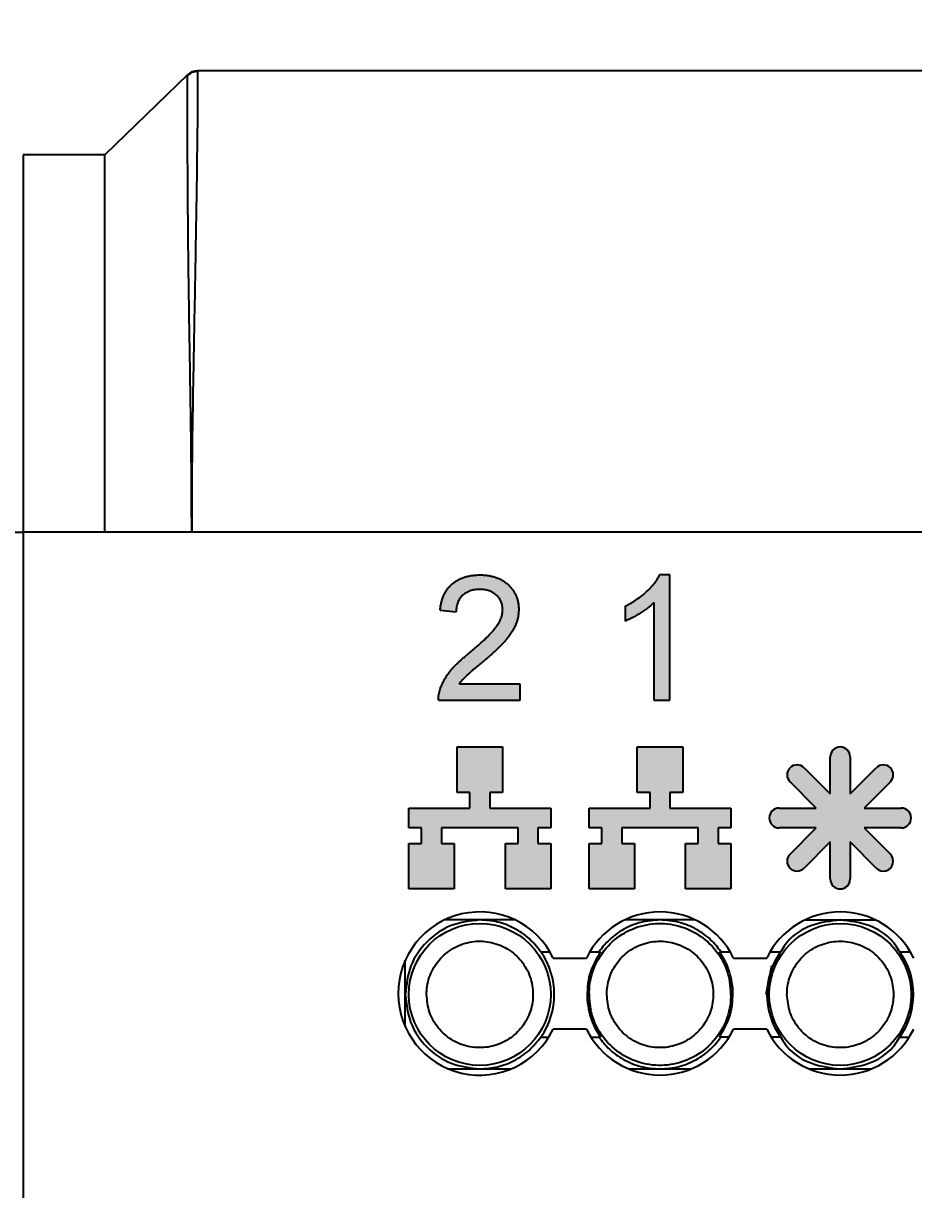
# Model space of a CAD drawing. Extents: x 322 to 1472, y 144 to 807.
# Drawn here: x 429.25 to 441.8, y 576.98 to 593.41 of the extents above; entities that cross this region are included whole.
import ezdxf

# ---------------------------------------------------------------- set-up
doc = ezdxf.new("R2010")
doc.units = 0
doc.header["$LTSCALE"] = 2
doc.layers.get('0').update_dxf_attribs({"linetype": 'CONTINUOUS'})
doc.layers.get('DEFPOINTS').update_dxf_attribs({"linetype": 'CONTINUOUS'})
doc.layers.add('DIM', color=7, linetype='CONTINUOUS')
doc.styles.get("Standard").update_dxf_attribs({"font": 'TIMES.TTF'})
doc.dimstyles.new('ISO-25', dxfattribs={"dimscale": 2, "dimtxt": 4, "dimasz": 2.5, "dimexe": 1.25, "dimexo": 0.625, "dimtad": 0, "dimtxsty": 'STANDARD', "dimcen": 2.5, "dimazin": 3, "dimtfac": 1, "dimtmove": 0, "dimatfit": 3})

# ---------------------------------------------------------------- blocks, each defined once
blk = doc.blocks.new('*D144')
at = {"color": 0}
for p, q in [((426.1260505818799, 589.908413285599), (426.1260505818799, 610.2295598747412)), ((453.126069908686, 589.908413285599), (453.126069908686, 610.2295598747412)), ((448.126069908686, 607.7295598747412), (431.1260505818799, 607.7295598747412))]:
    blk.add_line(p, q, dxfattribs=at)
for points in [[(431.1260505818799, 608.5628932080746), (431.1260505818799, 606.8962265414078), (426.1260505818799, 607.7295598747412)], [(448.126069908686, 606.8962265414078), (448.126069908686, 608.5628932080746), (453.126069908686, 607.7295598747412)]]:
    blk.add_solid(points, dxfattribs=at)
at = {"layer": 'DEFPOINTS', "color": 0}
for p in [(426.1260505818799, 607.7295598747412), (426.1260505818799, 588.658413285599), (453.126069908686, 588.658413285599)]:
    blk.add_point(p, dxfattribs=at)
at = {"color": 0, "insert": (439.6260602452829, 614.1567370519184), "char_height": 8, "attachment_point": 5}
blk.add_mtext('27mm [1.06"]', dxfattribs=at)

msp = doc.modelspace()

# ---------------------------------------------------------------- hatches: boundary and pattern name
at = {"layer": 'DIM'}
h = msp.add_hatch(color=256, dxfattribs=at)
edge = h.paths.add_edge_path(flags=0)
edge.add_spline(control_points=[(435.5351101944248, 584.5364479260742), (435.5203364337376, 584.5247334680762), (435.491477187056, 584.5018503010706), (435.4501377663486, 584.4673274689385), (435.4118942208944, 584.4332069142307), (435.3762950638559, 584.4001244477151), (435.3432913438981, 584.3679699591437), (435.3132019918167, 584.3365344463755), (435.2860466837666, 584.3058262170848), (435.2536811457595, 584.266567828435), (435.2181837793295, 584.2174041524788), (435.1822118043269, 584.1568654849884), (435.1510345577929, 584.0963177095424), (435.1358750002462, 584.0543168390009), (435.1284122555003, 584.0336406566653)], knot_values=[0, 0, 0, 0, 0.08618906225363154, 0.1683627792205751, 0.246163830554901, 0.3204519686240861, 0.3905085107708662, 0.4567712209500447, 0.5193251985764769, 0.5778545668015507, 0.6893280656260288, 0.796070866457169, 0.8996097963132511, 1, 1, 1, 1], weights=[1, 1, 1, 1, 1, 1, 1, 1, 1, 1, 1, 1, 1, 1, 1], degree=3, periodic=0)
edge.add_spline(control_points=[(435.1284122555003, 584.0336406566653), (435.1243550061005, 584.0209937800131), (435.1162640789128, 583.9957735019226), (435.1092794199267, 583.956590176478), (435.1046445705305, 583.916917259276), (435.104706907987, 583.8901973828222), (435.1047382660059, 583.8767563083748)], knot_values=[0, 0, 0, 0, 0.2495999747966159, 0.4977498356989845, 0.7473498104955925, 1, 1, 1, 1], weights=[1, 1, 1, 1, 1, 1, 1], degree=3, periodic=0)
edge.add_line((435.1047382660059, 583.8767563083748), (436.2580502318179, 583.8767563083748))
edge.add_line((436.2580502318179, 583.8767563083748), (436.2580502318179, 584.1028959095144))
edge.add_line((436.2580502318179, 584.1028959095142), (435.3951863162197, 584.1028959095142))
edge.add_spline(control_points=[(435.3951863162196, 584.1028959095142), (435.4095367514954, 584.1220463498481), (435.4395338834159, 584.1620770718429), (435.479760659179, 584.2036307687695), (435.5116262072311, 584.2327535905856), (435.5329661969603, 584.2514458544622), (435.5581687838109, 584.2736088268285), (435.5876932428491, 584.2988653336315), (435.6215549337521, 584.3269234850022), (435.6594794164496, 584.3583484924168), (435.7009994730417, 584.3935881867591), (435.7305760605742, 584.4175502365013), (435.7460560411128, 584.4300916449131)], knot_values=[0, 0, 0, 0, 0.1490962589663889, 0.3116602432683725, 0.3594758138617896, 0.4182628479994043, 0.4885163771285427, 0.5687223361816013, 0.6604861203024275, 0.7626861977091637, 0.8757932084967147, 1, 1, 1, 1], weights=[1, 1, 1, 1, 1, 1, 1, 1, 1, 1, 1, 1, 1], degree=3, periodic=0)
edge.add_spline(control_points=[(435.7460560411128, 584.4300916449131), (435.7640975594909, 584.4454959736763), (435.7990251753843, 584.4753181021056), (435.8493359365309, 584.5189748656655), (435.8950239761148, 584.5607164218645), (435.937040450618, 584.5994919895365), (435.9743980091191, 584.6363627278012), (436.0080268500882, 584.6704779104818), (436.0374470551178, 584.702231394512), (436.0703622264797, 584.7408091187958), (436.1060755123063, 584.7865651791027), (436.1428206757025, 584.840726979014), (436.1727173450961, 584.8937571176723), (436.1959779035938, 584.9458767993472), (436.2134605878079, 584.9975140897112), (436.2263649340574, 585.0491017068999), (436.2339801863395, 585.1013332964183), (436.2349512666904, 585.1362828516333), (436.235436271704, 585.15373836856)], knot_values=[0, 0, 0, 0, 0.0787752177635207, 0.1525054870824093, 0.2211698834567809, 0.284261860072623, 0.3423397862616618, 0.3954400771411575, 0.4433222045968052, 0.4860398523619511, 0.5638017758827649, 0.6359360219426488, 0.7031732711652346, 0.7656770186972246, 0.8251665615817886, 0.8839772952022084, 0.9420525876508563, 0.9999999999999999, 0.9999999999999999, 0.9999999999999999, 0.9999999999999999], weights=[1, 1, 1, 1, 1, 1, 1, 1, 1, 1, 1, 1, 1, 1, 1, 1, 1, 1, 1], degree=3, periodic=0)
edge.add_spline(control_points=[(436.235436271704, 585.15373836856), (436.2351193684086, 585.1707287425763), (436.2344980351977, 585.2040407459366), (436.2269223332802, 585.2528538624948), (436.2159076479873, 585.2995785908836), (436.1998348998329, 585.3442928559127), (436.178812297894, 585.3866608774165), (436.1536485575749, 585.4272562902484), (436.1237269882773, 585.4655583710094), (436.0895544191335, 585.5014363668724), (436.0516655030471, 585.5343048733093), (436.0099474715309, 585.5626734516571), (435.9650998611002, 585.5868838312877), (435.916915208398, 585.6066995289385), (435.8653566345652, 585.6218110557556), (435.8107287030141, 585.6326538396081), (435.7528311638152, 585.6396155403947), (435.7130980453552, 585.6402959249394), (435.6927012289689, 585.6406451972637)], knot_values=[0, 0, 0, 0, 0.06220568977164631, 0.1219629505915411, 0.1805856210559584, 0.2379263629964019, 0.2956411177790794, 0.3536070875254428, 0.4126603472273945, 0.4734131156518284, 0.5349276849297724, 0.596102140441677, 0.6578992103634791, 0.7213795571093891, 0.786656831368731, 0.8544579928549906, 0.925286669879472, 0.9999999999999999, 0.9999999999999999, 0.9999999999999999, 0.9999999999999999], weights=[1, 1, 1, 1, 1, 1, 1, 1, 1, 1, 1, 1, 1, 1, 1, 1, 1, 1, 1], degree=3, periodic=0)
edge.add_spline(control_points=[(435.6927012289689, 585.6406451972637), (435.6725456725572, 585.6402274247846), (435.6330851813044, 585.6394095110084), (435.5755550828811, 585.6333470849911), (435.5211975944307, 585.6235111969502), (435.4699227262135, 585.6097977713412), (435.4218121543328, 585.5917133673564), (435.3767226975605, 585.5699065956564), (435.3350847214114, 585.5437463526061), (435.2964128462449, 585.5142761545437), (435.2616262127568, 585.4803202035702), (435.2303664998178, 585.4429226610748), (435.2035475751409, 585.4014336538053), (435.1799586559329, 585.3568840206697), (435.1611178549974, 585.3083801257326), (435.1453792832605, 585.2567188968599), (435.1341670115531, 585.201188199024), (435.1296659197475, 585.1628467220671), (435.1273522261199, 585.1431380747565)], knot_values=[0, 0, 0, 0, 0.07178768871212626, 0.1405457336248445, 0.2058034012042432, 0.2683955696432272, 0.3293348099769499, 0.3886284804709575, 0.4464872383772941, 0.5042226510264101, 0.5614866213443999, 0.6192875463509845, 0.6774709213917156, 0.7371477990946809, 0.7985402966969363, 0.8625162611533822, 0.9293293129288804, 1, 1, 1, 1], weights=[1, 1, 1, 1, 1, 1, 1, 1, 1, 1, 1, 1, 1, 1, 1, 1, 1, 1, 1], degree=3, periodic=0)
edge.add_line((435.1273522261199, 585.1431380747565), (435.3534918272595, 585.1205241146426))
edge.add_spline(control_points=[(435.3534918272595, 585.1205241146425), (435.3539100148392, 585.1325477253006), (435.3547284416774, 585.1560789015732), (435.3588075658258, 585.1904380861525), (435.366260093169, 585.2227471509372), (435.3766554033948, 585.2529639211452), (435.3892684321245, 585.2813885139329), (435.4048783282026, 585.307842935123), (435.4237812233982, 585.3318181558197), (435.4450885284063, 585.3538435118357), (435.4686692001655, 585.3736667252771), (435.4945103574694, 585.3905394655123), (435.52224612332, 585.4048884118444), (435.5516706609746, 585.4168051355302), (435.5831305590399, 585.4261386931846), (435.6164224298808, 585.4322778638865), (435.6514986524077, 585.4362862936729), (435.6754937313219, 585.4368377700164), (435.687754425194, 585.4371195562379)], knot_values=[0, 0, 0, 0, 0.06934791851491018, 0.13571947238903, 0.1991385816066291, 0.2601261341546958, 0.3196984695575964, 0.3781612951768493, 0.4367068819240547, 0.4952957730818719, 0.5545926773338035, 0.6139206800036298, 0.6728431230174664, 0.7343801579822077, 0.7966916488357927, 0.8616836385983496, 0.9293249015467087, 1, 1, 1, 1], weights=[1, 1, 1, 1, 1, 1, 1, 1, 1, 1, 1, 1, 1, 1, 1, 1, 1, 1, 1], degree=3, periodic=0)
edge.add_spline(control_points=[(435.687754425194, 585.4371195562379), (435.6994260259951, 585.4368363799047), (435.7222462777024, 585.4362827150463), (435.7556877714239, 585.4322900620319), (435.787483747456, 585.4259787658239), (435.8176603202515, 585.417331375784), (435.8458349764841, 585.4054028239981), (435.8724254012209, 585.3911973000879), (435.897701041911, 585.3747701449004), (435.9204172520677, 585.3551365722055), (435.9413590134737, 585.3341814515077), (435.9592854140314, 585.311344202003), (435.9751224658963, 585.2878190265114), (435.987345514536, 585.2627171287161), (435.9976374405695, 585.2368563300333), (436.0039985236257, 585.2094439603824), (436.0085694996685, 585.1809806499361), (436.0090511660918, 585.1615315033389), (436.0092966705644, 585.1516183097992)], knot_values=[0, 0, 0, 0, 0.07275177669101363, 0.142243886209289, 0.2096366686465535, 0.2746929202653683, 0.3375575259252698, 0.3999702493899028, 0.4624908600974861, 0.5250114708050755, 0.5867990962937337, 0.6468880106806986, 0.7057440149200058, 0.7632095235255759, 0.820618711789025, 0.8788531018428808, 0.9382516532459804, 1, 1, 1, 1], weights=[1, 1, 1, 1, 1, 1, 1, 1, 1, 1, 1, 1, 1, 1, 1, 1, 1, 1, 1], degree=3, periodic=0)
edge.add_spline(control_points=[(436.0092966705644, 585.1516183097992), (436.0090415918842, 585.1415897434084), (436.0085228258816, 585.1211941568615), (436.0036865892449, 585.0906876261141), (435.9962024567384, 585.0598169186588), (435.9855681660138, 585.0288742618645), (435.9718608131512, 584.9975825021679), (435.9558876750644, 584.9658180659172), (435.935990091214, 584.9341841842838), (435.9130723797185, 584.9015731712173), (435.8856948139339, 584.8670303735597), (435.8525522055293, 584.8300997533768), (435.813996325129, 584.7894761360974), (435.769712498056, 584.7452762153575), (435.719591308079, 584.6976033477506), (435.6632245252046, 584.6469189210089), (435.6015092002502, 584.5923349003176), (435.5578063373688, 584.5555509042042), (435.5351101944248, 584.5364479260742)], knot_values=[0, 0, 0, 0, 0.03764038173627993, 0.07655108750690975, 0.1157099140405387, 0.1568355024394731, 0.199235442121676, 0.2439444659499775, 0.2902233062464415, 0.3394343346544095, 0.3935950675187927, 0.4556392517907729, 0.5257272260381904, 0.6039223651031864, 0.6905902394780972, 0.7854788083546115, 0.8885930277994151, 1, 1, 1, 1], weights=[1, 1, 1, 1, 1, 1, 1, 1, 1, 1, 1, 1, 1, 1, 1, 1, 1, 1, 1], degree=3, periodic=0)
h = msp.add_hatch(color=256, dxfattribs=at)
edge = h.paths.add_edge_path(flags=0)
edge.add_spline(control_points=[(435.9200290594915, 585.6046139486766), (435.8721603417449, 585.4940137537283), (435.8198202004799, 585.4572534998732), (435.7660280791674, 585.4444708720994)], knot_values=[-0.8861239118881965, -0.8861239118881965, -0.8861239118881965, -0.8861239118881965, -0.5720217479473688, -0.5720217479473688, -0.5720217479473688, -0.5720217479473688], weights=[1, 1, 1, 1], degree=3, periodic=0)
edge.add_spline(control_points=[(435.7660280792975, 585.444470872134), (435.767388926858, 585.4393918176139), (435.7687241023667, 585.434344719212), (435.7700338239038, 585.4293293054664)], knot_values=[-1.140868082532058, -1.140868082532058, -1.140868082532058, -1.140868082532058, -1.131176592233439, -1.131176592233439, -1.131176592233439, -1.131176592233439], weights=[1, 1, 1, 1], degree=3, periodic=0)
edge.add_spline(control_points=[(435.7700338239368, 585.4293293054748), (435.775967215779, 585.4281740125007), (435.792074855871, 585.424663139114), (435.8176603202515, 585.417331375784), (435.8458349764841, 585.4054028239981), (435.8724254012209, 585.3911973000879), (435.897701041911, 585.3747701449004), (435.9204172520677, 585.3551365722055), (435.9413590134737, 585.3341814515077), (435.9592854140314, 585.311344202003), (435.9751224658963, 585.2878190265114), (435.987345514536, 585.2627171287161), (435.9976374405695, 585.2368563300333), (436.0039985236257, 585.2094439603824), (436.0085694996683, 585.1809806499368), (436.0090511660918, 585.1615315033401), (436.0092966705643, 585.151618309801)], knot_values=[0.1719591922158029, 0.1719591922158029, 0.1719591922158029, 0.1719591922158029, 0.2096366686465535, 0.2746929202653683, 0.3375575259252698, 0.3999702493899028, 0.4624908600974861, 0.5250114708050755, 0.5867990962937337, 0.6468880106806986, 0.7057440149200058, 0.7632095235255759, 0.820618711789025, 0.8788531018428808, 0.9382516532459804, 0.9999999999960905, 0.9999999999960905, 0.9999999999960905, 0.9999999999960905], weights=[1, 1, 1, 1, 1, 1, 1, 1, 1, 1, 1, 1, 1, 1, 1, 1, 1], degree=3, periodic=0)
edge.add_spline(control_points=[(436.0092966705648, 585.1516183098154), (436.0101049636954, 585.1833968234814), (436.0109132568296, 585.2151753371472), (436.0323444927724, 585.2453141185374)], knot_values=[35.77106851671764, 35.77106851671764, 35.77106851671764, 35.77106851671764, 35.89034333016382, 35.89034333016382, 35.89034333016382, 35.89034333016382], weights=[1, 1, 1, 1], degree=3, periodic=0)
edge.add_spline(control_points=[(436.032344492769, 585.2453141185192), (436.0125647876384, 585.3478369414066), (435.9808419763655, 585.464777841757), (435.9347487041829, 585.5990671953582)], knot_values=[2.538982027826949, 2.538982027826949, 2.538982027826949, 2.538982027826949, 2.851769615736278, 2.851769615736278, 2.851769615736278, 2.851769615736278], weights=[1, 1, 1, 1], degree=3, periodic=0)
edge.add_spline(control_points=[(435.9347487041903, 585.5990671953765), (435.9298716318502, 585.6009933787069), (435.9249641489028, 585.6028424503135), (435.9200290594914, 585.6046139486768)], knot_values=[0.698344241663509, 0.698344241663509, 0.698344241663509, 0.698344241663509, 0.7175504761830267, 0.7175504761830267, 0.7175504761830267, 0.7175504761830267], weights=[1, 1, 1, 1], degree=3, periodic=0)
h = msp.add_hatch(color=256, dxfattribs=at)
edge = h.paths.add_edge_path(flags=0)
edge.add_line((437.7342895480572, 585.1996729750413), (437.7342895480572, 584.9912005302408))
edge.add_spline(control_points=[(437.7342895480572, 584.9912005302408), (437.7507424713501, 584.9979666371103), (437.7850301548418, 585.0120671180204), (437.837066874277, 585.0378828711687), (437.8920558895929, 585.0682901201803), (437.9486495250372, 585.1026246846604), (438.0043399196265, 585.1386141100379), (438.0556164263146, 585.1756401591515), (438.1012449667733, 585.2126207230699), (438.1283158859039, 585.2387089441958), (438.1413408301085, 585.2512610715513)], knot_values=[0, 0, 0, 0, 0.1098441118193305, 0.2289137360232447, 0.3584940517294201, 0.4978436085520358, 0.6376651301044556, 0.7678931172047971, 0.8883237328100683, 1, 1, 1, 1], weights=[1, 1, 1, 1, 1, 1, 1, 1, 1, 1, 1], degree=3, periodic=0)
edge.add_line((438.1413408301085, 585.2512610715512), (438.1413408301085, 583.8767563083746))
edge.add_line((438.1413408301085, 583.8767563083748), (438.3674804312481, 583.8767563083748))
edge.add_line((438.3674804312481, 583.8767563083748), (438.3674804312481, 585.6406451972637))
edge.add_line((438.3674804312481, 585.6406451972637), (438.2219030630145, 585.6406451972637))
edge.add_spline(control_points=[(438.2219030630145, 585.6406451972637), (438.2117361447483, 585.6213024730002), (438.1904723726669, 585.5808478072504), (438.1482339170161, 585.5228380061212), (438.0973540123312, 585.4634989402198), (438.03744653301, 585.4043216383536), (437.970269351673, 585.3465482076266), (437.8970509518604, 585.292400972252), (437.8182264835101, 585.2429313898829), (437.7625421930888, 585.2142334856503), (437.7342895480572, 585.1996729750414)], knot_values=[0, 0, 0, 0, 0.09801049822256247, 0.204985703750879, 0.3212620824886701, 0.4487850492214901, 0.582672202221606, 0.7188061128589853, 0.8573301191708005, 1, 1, 1, 1], weights=[1, 1, 1, 1, 1, 1, 1, 1, 1, 1, 1], degree=3, periodic=0)
for points in [[(436.5068963856637, 582.0767563083747), (436.6868963856638, 582.0767563083748), (436.6868963856638, 582.3567563083743), (435.8268963856639, 582.3567563083743), (435.8268963856639, 582.5767563083746), (436.0068963856639, 582.5767563083747), (436.0068963856639, 583.2167563083747), (435.3668963856641, 583.2167563083747), (435.3668963856641, 582.5767563083748), (435.5468963856639, 582.5767563083747), (435.5468963856639, 582.3567563083743), (434.6868963856638, 582.3567563083743), (434.6868963856638, 582.0767563083748), (434.8668963856636, 582.0767563083748), (434.8668963856636, 581.8567563083744), (434.6868963856529, 581.8567563083743), (434.6868963856529, 581.2167563083744), (435.326896112329, 581.2167563083744), (435.3268963157412, 581.8567564227938), (435.1468963157411, 581.8567564227938), (435.1468963157411, 582.076756422794), (436.226896315741, 582.076756079536), (436.226896315741, 581.8567560795357), (436.0468963157404, 581.8567560795357), (436.0468963157404, 581.2167560795358), (436.6868963856497, 581.2167560795358), (436.6868963856498, 581.8567563083743), (436.5068963856637, 581.8567563083743)], [(439.0468963856637, 582.0767563083747), (439.2268963856637, 582.0767563083748), (439.2268963856637, 582.3567563083743), (438.3668963856638, 582.3567563083743), (438.3668963856638, 582.5767563083746), (438.5468963856639, 582.5767563083747), (438.5468963856639, 583.2167563083747), (437.906896385664, 583.2167563083747), (437.906896385664, 582.5767563083748), (438.0868963856639, 582.5767563083747), (438.0868963856639, 582.3567563083743), (437.2268963856637, 582.3567563083743), (437.2268963856637, 582.0767563083748), (437.4068963856636, 582.0767563083748), (437.4068963856636, 581.8567563083744), (437.2268963856529, 581.8567563083743), (437.2268963856529, 581.2167563083744), (437.8668961822519, 581.2167563083744), (437.8668963856641, 581.8567564800034), (437.6868963856641, 581.8567564800034), (437.6868963856641, 582.0767564800037), (438.7668963856639, 582.0767561367458), (438.7668963856639, 581.8567561367454), (438.5868963856634, 581.8567561367454), (438.5868963856634, 581.2167561367454), (439.2268963856498, 581.2167561367454), (439.2268963856498, 581.8567563083743), (439.0468963856637, 581.8567563083743)]]:
    msp.add_hatch(color=256, dxfattribs=at).paths.add_polyline_path(points, flags=0)
h = msp.add_hatch(color=256, dxfattribs=at)
edge = h.paths.add_edge_path(flags=0)
edge.add_line((440.4289043153346, 582.356756308375), (439.9068942140656, 582.3567563083748))
edge.add_arc((439.9068942140656, 582.2167563083747), 0.140000000000029, 90, 269.9999999996751)
edge.add_line((439.9068942140648, 582.0767563083748), (440.4289043153202, 582.0767563083748))
edge.add_line((440.4289043153203, 582.0767563083748), (440.0597874328654, 581.70763942592))
edge.add_arc((440.1587823822316, 581.6086444765538), 0.1400000000000909, 135.0000000000247, 314.999999999861)
edge.add_line((440.2577773315976, 581.5096495271873), (440.6268942140518, 581.8787664096417))
edge.add_line((440.6268942140518, 581.8787664096416), (440.6268942140516, 581.3567563083735))
edge.add_arc((440.7668942140622, 581.3567563083707), 0.140000000010701, 179.9999999988601, 359.9999999986748)
edge.add_line((440.906894214073, 581.3567563083675), (440.906894214073, 581.8787664096359))
edge.add_line((440.906894214073, 581.8787664096359), (441.2760110965271, 581.5096495271819))
edge.add_arc((441.3750060458933, 581.6086444765481), 0.1400000000001008, 225.000000000009, 405.0000000000995)
edge.add_line((441.4740009952592, 581.7076394259144), (441.104884112799, 582.0767563083749))
edge.add_line((441.104884112799, 582.0767563083749), (441.6268942140666, 582.0767563083749))
edge.add_arc((441.6268942140667, 582.2167563083749), 0.140000000000029, 269.9999999999775, 449.999999999931)
edge.add_line((441.6268942140669, 582.356756308375), (441.104884112799, 582.3567563083748))
edge.add_line((441.104884112799, 582.3567563083748), (441.4740009952533, 582.7258731908292))
edge.add_arc((441.3750060458872, 582.8248681401953), 0.1400000000000027, 314.9999999999844, 494.9999999999844)
edge.add_line((441.2760110965211, 582.9238630895616), (440.9068942140668, 582.5547462071071))
edge.add_line((440.9068942140669, 582.554746207107), (440.9068942140669, 583.0767563083748))
edge.add_arc((440.7668942140668, 583.0767563083748), 0.1400000000001261, 0, 180)
edge.add_line((440.6268942140666, 583.0767563083748), (440.6268942140666, 582.554746207107))
edge.add_line((440.6268942140666, 582.554746207107), (440.2577773316125, 582.9238630895616))
edge.add_arc((440.1587823822464, 582.8248681401953), 0.1400000000000321, 45.00000000001646, 225.0000000000337)
edge.add_line((440.0597874328803, 582.7258731908291), (440.4289043153346, 582.356756308375))

# ---------------------------------------------------------------- linework, layer by layer
at = {"color": 7, "linetype": 'CONTINUOUS'}
for p, q in [((447.5452553533986, 592.7431791967012), (431.7068651371673, 592.7431791967012)), ((431.5679341607764, 592.6870502477743), (430.4022787191942, 591.5613867288687)), ((429.2528376036361, 591.5613867288687), (429.2528376036361, 586.243180925236)), ((430.4022787191942, 591.5613867288687), (429.2528376036361, 591.5613867288687)), ((428.772206237264, 586.243180925236), (429.2528376036361, 586.243180925236)), ((429.2528376036361, 586.243180925236), (429.2528376036361, 490.2431800907709)), ((430.4022787191942, 586.243180925236), (429.2528376036361, 586.243180925236)), ((431.6260598653033, 586.243180925236), (430.4022787191942, 586.243180925236)), ((447.6260606252625, 586.243180925236), (431.6260598653033, 586.243180925236)), ((438.367480464004, 585.6406450217821), (438.2219031040594, 585.6406450217821)), ((438.367480464004, 583.8767573183634), (438.367480464004, 585.6406450217821)), ((437.7342894959301, 585.1996712332823), (437.7342894959301, 584.9912002628901)), ((438.1413407909721, 585.2512627786257), (438.1413407909721, 583.8767573183634)), ((435.127352183409, 585.1431362277128), (435.3534917400256, 585.1205237156012)), ((436.2580501993224, 584.1028973406412), (435.3951861203685, 584.1028973406412)), ((436.2580501993224, 583.8767573183634), (436.2580501993224, 584.1028973406412)), ((435.1047382743135, 583.8767573183634), (436.2580501993224, 583.8767573183634)), ((438.1413407909721, 583.8767573183634), (438.367480464004, 583.8767573183634)), ((435.366896265842, 583.2167550867655), (436.0068964825049, 583.2167550867655)), ((435.366896265842, 582.5767576640703), (435.366896265842, 583.2167550867655)), ((436.0068964825049, 583.2167550867655), (436.0068964825049, 582.5767576640703)), ((437.9068963981271, 583.2167550867655), (438.5468963819593, 583.2167550867655)), ((437.9068963981271, 582.5767576640703), (437.9068963981271, 583.2167550867655)), ((438.5468963819593, 583.2167550867655), (438.5468963819593, 582.5767576640703)), ((440.6268941757306, 582.5547449236967), (440.6268941757306, 583.076754952059)), ((440.906894212313, 583.076754952059), (440.906894212313, 582.5547449236967)), ((440.2577773371748, 582.9238615876295), (440.6268941757306, 582.5547449236967)), ((440.906894212313, 582.5547449236967), (441.2760111090764, 582.9238615876295)), ((440.4289043095931, 582.3567569202044), (440.0597874419335, 582.7258735841372)), ((441.4740009752139, 582.7258735841372), (441.1048840784505, 582.3567569202044)), ((435.5468962394669, 582.5767576640703), (435.366896265842, 582.5767576640703)), ((435.5468962394669, 582.3567569202044), (435.5468962394669, 582.5767576640703)), ((436.0068964825049, 582.5767576640703), (435.8268962760493, 582.5767576640703)), ((435.8268962760493, 582.5767576640703), (435.8268962760493, 582.3567569202044)), ((438.086896371752, 582.5767576640703), (437.9068963981271, 582.5767576640703)), ((438.086896371752, 582.3567569202044), (438.086896371752, 582.5767576640703)), ((438.5468963819593, 582.5767576640703), (438.3668964083344, 582.5767576640703)), ((438.3668964083344, 582.5767576640703), (438.3668964083344, 582.3567569202044)), ((434.6868962102607, 582.3567569202044), (435.5468962394669, 582.3567569202044)), ((434.6868962102607, 582.0767566507914), (434.6868962102607, 582.3567569202044)), ((435.8268962760493, 582.3567569202044), (436.6868963052556, 582.3567569202044)), ((436.6868963052556, 582.3567569202044), (436.6868963052556, 582.0767566507914)), ((437.2268964589611, 582.3567569202044), (438.086896371752, 582.3567569202044)), ((437.2268964589611, 582.0767566507914), (437.2268964589611, 582.3567569202044)), ((438.3668964083344, 582.3567569202044), (439.226896379333, 582.3567569202044)), ((439.226896379333, 582.3567569202044), (439.226896379333, 582.0767566507914)), ((439.9068942230232, 582.3567569202044), (440.4289043095931, 582.3567569202044)), ((441.1048840784505, 582.3567569202044), (441.6268941068128, 582.3567569202044)), ((434.8668961838856, 582.0767566507914), (434.6868962102607, 582.0767566507914)), ((434.8668961838856, 581.8567559069254), (434.8668961838856, 582.0767566507914)), ((435.1468964532986, 582.0767566507914), (435.1468964532986, 581.8567559069254)), ((436.2268962950483, 582.0767566507914), (435.1468964532986, 582.0767566507914)), ((436.2268962950483, 581.8567559069254), (436.2268962950483, 582.0767566507914)), ((436.5068963316306, 582.0767566507914), (436.5068963316306, 581.8567559069254)), ((436.6868963052556, 582.0767566507914), (436.5068963316306, 582.0767566507914)), ((437.406896432586, 582.0767566507914), (437.2268964589611, 582.0767566507914)), ((437.406896432586, 581.8567559069254), (437.406896432586, 582.0767566507914)), ((437.686896352753, 582.0767566507914), (437.686896352753, 581.8567559069254)), ((438.7668963691257, 582.0767566507914), (437.686896352753, 582.0767566507914)), ((438.7668963691257, 581.8567559069254), (438.7668963691257, 582.0767566507914)), ((439.046896405708, 582.0767566507914), (439.046896405708, 581.8567559069254)), ((439.226896379333, 582.0767566507914), (439.046896405708, 582.0767566507914)), ((440.4289043095931, 582.0767566507914), (439.9068942230232, 582.0767566507914)), ((440.0597874419335, 581.7076399868586), (440.4289043095931, 582.0767566507914)), ((441.1048840784505, 582.0767566507914), (441.4740009752139, 581.7076399868586)), ((441.6268941068128, 582.0767566507914), (441.1048840784505, 582.0767566507914)), ((440.6268941757306, 581.8787649220087), (440.2577773371748, 581.5096482580759)), ((440.6268941757306, 581.3567548936464), (440.6268941757306, 581.8787649220087)), ((440.906894212313, 581.8787649220087), (440.906894212313, 581.3567548936464)), ((441.2760111090764, 581.5096482580759), (440.906894212313, 581.8787649220087)), ((434.6868962102607, 581.8567559069254), (434.8668961838856, 581.8567559069254)), ((434.6868962102607, 581.2167547589399), (434.6868962102607, 581.8567559069254)), ((435.1468964532986, 581.8567559069254), (435.3268964269236, 581.8567559069254)), ((435.3268964269236, 581.8567559069254), (435.3268959612623, 581.2167547589399)), ((436.0468963214233, 581.8567559069254), (436.2268962950483, 581.8567559069254)), ((436.0468963214233, 581.2167547589399), (436.0468963214233, 581.8567559069254)), ((436.5068963316306, 581.8567559069254), (436.6868963052556, 581.8567559069254)), ((436.6868963052556, 581.8567559069254), (436.6868963052556, 581.2167547589399)), ((437.2268964589611, 581.8567559069254), (437.406896432586, 581.8567559069254)), ((437.2268964589611, 581.2167547589399), (437.2268964589611, 581.8567559069254)), ((437.686896352753, 581.8567559069254), (437.8668964427933, 581.8567559069254)), ((437.8668964427933, 581.8567559069254), (437.8668962099626, 581.2167547589399)), ((438.5868963372931, 581.8567559069254), (438.7668963691257, 581.8567559069254)), ((438.5868963372931, 581.2167547589399), (438.5868963372931, 581.8567559069254)), ((439.046896405708, 581.8567559069254), (439.226896379333, 581.8567559069254)), ((439.226896379333, 581.8567559069254), (439.226896379333, 581.2167547589399)), ((435.3268959612623, 581.2167547589399), (434.6868962102607, 581.2167547589399)), ((436.6868963052556, 581.2167547589399), (436.0468963214233, 581.2167547589399)), ((437.8668962099626, 581.2167547589399), (437.2268964589611, 581.2167547589399)), ((439.226896379333, 581.2167547589399), (438.5868963372931, 581.2167547589399)), ((435.6867552788034, 580.7803817039587), (435.190191311486, 580.7803817039587)), ((436.1836016696915, 580.7803817039587), (435.6867552788034, 580.7803817039587)), ((438.2267552946731, 580.7803817039587), (437.7301910945251, 580.7803817039587)), ((438.7236016855612, 580.7803817039587), (438.2267552946731, 580.7803817039587)), ((440.2701910521872, 580.7803817039587), (440.7667553105429, 580.7803817039587)), ((440.7667553105429, 580.7803817039587), (441.263601701431, 580.7803817039587)), ((436.5483152733221, 580.3303815370657), (436.6756815516427, 580.3303815370657)), ((436.7225121759847, 580.2431799417593), (437.191280588232, 580.2431799417593)), ((437.2381112125739, 580.3303815370657), (437.3886641633734, 580.3303815370657)), ((439.0648466005958, 580.3303815370657), (439.2156815675124, 580.3303815370657)), ((439.2625121336467, 580.2431799417593), (439.7312806259296, 580.2431799417593)), ((439.7781111847879, 580.3303815370657), (439.9269971991461, 580.3303815370657)), ((441.6065135092512, 580.3303815370657), (441.7556815833822, 580.3303815370657)), ((434.6367551998272, 579.7303788310148), (434.6367551998272, 580.2119061297037)), ((439.7966818005815, 580.1321998184778), (439.7167553043263, 579.7303788310148)), ((439.2025348143223, 579.9491353279211), (439.2547607940659, 579.8052236384012)), ((434.6367551998272, 579.2744554525473), (434.6367551998272, 579.7303788310148)), ((437.1987497952804, 579.6555377489187), (437.2509758041277, 579.5116223341086)), ((437.191280588232, 579.2431816404917), (436.7225121759847, 579.2431816404917)), ((439.7312806259296, 579.2431816404917), (439.2625121336467, 579.2431816404917)), ((436.5483143419996, 579.1303798502543), (436.6600234580263, 579.1303798502543)), ((437.2537693061903, 579.1303798502543), (437.3886639305427, 579.1303798502543)), ((439.2000233865846, 579.1303798502543), (439.0648466005958, 579.1303798502543)), ((439.9269971991461, 579.1303798502543), (439.7937693802677, 579.1303798502543)), ((441.6065135092512, 579.1303798502543), (441.7400234897658, 579.1303798502543)), ((435.2476287686303, 578.6803796833613), (435.6867552788034, 578.6803796833613)), ((435.6867552788034, 578.6803796833613), (436.1261642125472, 578.6803796833613)), ((437.7876286680847, 578.6803796833613), (438.2267552946731, 578.6803796833613)), ((438.2267552946731, 578.6803796833613), (438.6661641120016, 578.6803796833613)), ((440.3276286257468, 578.6803796833613), (440.7667553105429, 578.6803796833613)), ((440.7667553105429, 578.6803796833613), (441.2061641278714, 578.6803796833613))]:
    msp.add_line(p, q, dxfattribs=at)
for centre, radius in [((435.686755305434, 579.7303805080035), 0.9999999999998579), ((440.7667553054339, 579.7303805080035), 1.000000000000853)]:
    msp.add_circle(centre, radius, dxfattribs=at)
for centre, radius, start, end in [((431.7068654891574, 592.5336343719418), 0.1999999999999318, 90, 133.9999999999884), ((440.7668942140663, 583.0767563083748), 0.1400000000001569, 0, 180), ((440.158782382246, 582.8248681401953), 0.1400000000000389, 45.00000000004935, 224.9999999999835), ((441.3750060458868, 582.8248681401953), 0.1399999999999987, 315.0000000000164, 134.9999999999507), ((439.9068942140651, 582.2167563083747), 0.1400000000000432, 90, 269.9999999996976), ((441.6268942140662, 582.2167563083749), 0.1400000000000432, 269.9999999999768, 89.99999999993021), ((440.1587823822312, 581.6086444765538), 0.1400000000001193, 135.0000000000329, 314.9999999998684), ((441.3750060458928, 581.6086444765481), 0.1400000000000992, 225.0000000000164, 45.00000000008225), ((440.7668942140618, 581.3567563083707), 0.1400000000108435, 179.9999999988368, 359.9999999986973), ((435.6868963856636, 579.7431805080034), 1.14999999999999, 25.7714617405509, 334.2285382594491), ((438.2268963856636, 579.7431805080034), 1.150000000000015, 25.77146174054967, 154.228538259444), ((440.7668963856636, 579.7431805080034), 1.150000000000015, 25.771461740556, 154.2285382594503), ((435.686755305434, 579.7303805080035), 1.049999999999779, 325.1461017236182, 34.8539036233362), ((440.7667553054339, 579.7303805080035), 1.032082216265308, 144.4545174157745, 215.5454825842255), ((440.7667553054339, 579.7303805080035), 1.03208221626554, 324.4545174157836, 35.54548258421637), ((438.2268963856636, 579.7431805080034), 1.150000000000015, 205.7714617405509, 334.2285382594554), ((440.7668963856636, 579.7431805080034), 1.150000000000015, 205.7714617405446, 334.2285382594491)]:
    msp.add_arc(centre, radius, start, end, dxfattribs=at)
msp.add_open_spline([(431.70686549045, 592.743180508003), (431.6569179446612, 592.743180508003), (431.6038630739733, 592.7217449488367), (431.5679338163582, 592.6870484680707)], degree=3, dxfattribs=at)
for points, knots in [([(431.70686549045, 592.743180508003), (431.7068676842269, 592.7421759724862), (431.706871829268, 592.7402779486042), (431.7069106382131, 592.7254117151347), (431.7069740478897, 592.7046227776586), (431.7070640298581, 592.6793738839401), (431.7071789079718, 592.651772713544), (431.7073222131806, 592.6234620483492), (431.7074828357609, 592.5958841098773), (431.7080999809256, 592.5202526115386), (431.7089096567251, 592.3742421506412), (431.706840111317, 592.0493265523178), (431.7013269439697, 591.609146483703), (431.6941166667891, 591.0346590422314), (431.682196685327, 590.3236987829625), (431.6658768271143, 589.428979458248), (431.6477833481682, 588.4665848124205), (431.6341297125783, 587.6265029768244), (431.6274521505295, 586.9283336491098), (431.6265174260482, 586.4682237271156), (431.6260602452829, 586.2431805080029)], [0, 0, 0, 0, 0.03144157930729714, 0.05940742503680437, 0.08419175626682379, 0.1060455189818795, 0.1251809608029758, 0.1417759477545394, 0.1559779638052158, 0.1679077406767673, 0.2477200786173783, 0.3073466964454606, 0.4013275281136229, 0.4807043521945024, 0.5486229250578483, 0.6653185305776124, 0.7816258389763449, 0.8563575237428465, 0.9297433858454366, 0.9999999999999999, 0.9999999999999999, 0.9999999999999999, 0.9999999999999999]), ([(431.6260602452829, 586.2431805080029), (431.6258987881347, 586.3622259424792), (431.625562398392, 586.6102525150473), (431.6230849678245, 586.9974280855366), (431.6191943287704, 587.4152198362924), (431.6137499773982, 587.8646047040586), (431.6064907869757, 588.355971825542), (431.5982494894333, 588.8792961690879), (431.5895505824784, 589.4101386588627), (431.5817646612898, 589.9339674842881), (431.5745246577895, 590.6210166656334), (431.5684013747201, 591.3927912086765), (431.567870639692, 591.9613849232878), (431.5683227670763, 592.3138156746768), (431.5673220690292, 592.5038008049049), (431.5667802997739, 592.6196877388529), (431.5669760519314, 592.676713137565), (431.5676144599695, 592.6836022617454), (431.5679338163582, 592.6870484680707)], [0, 0, 0, 0, 0.03741027307933058, 0.07794286149247144, 0.1217310930213456, 0.1689566519241658, 0.2198676623679791, 0.2778182680889447, 0.3369375463092512, 0.3934679392495316, 0.4541173959333865, 0.5784989168299586, 0.6938645693376477, 0.7477178405247504, 0.8324055750952403, 0.8882021859262688, 0.9440744100517297, 1, 1, 1, 1]), ([(430.4022787894931, 588.9022845006663), (430.4022787894931, 589.3042079282767), (430.4022787894931, 589.6755523337492), (430.4022787894931, 590.3318905426265), (430.4022787894931, 590.6168331267806), (430.4022787894931, 591.0809343250296), (430.4022787894931, 591.260056721645), (430.4022787894931, 591.5002931795684), (430.4022787894931, 591.5613884933296), (430.4022787894931, 591.5613884933296)], [0, 0, 0, 0, 0.25, 0.25, 0.5, 0.5, 0.75, 0.75, 1, 1, 1, 1]), ([(430.4022787894931, 586.2431805080029), (430.4022787894931, 586.7072817062519), (430.4022787894931, 587.1713466870214), (430.4022787894931, 588.0679213538222), (430.4022787894931, 588.5003610730558), (430.4022787894931, 588.9022845006663)], [0, 0, 0, 0, 0.5, 0.5, 1, 1, 1, 1]), ([(435.1273522261195, 585.1431380747565), (435.1296659197471, 585.1628467220671), (435.1341670115526, 585.201188199024), (435.14537928326, 585.2567188968599), (435.1611178549969, 585.3083801257326), (435.1799586559325, 585.3568840206697), (435.2035475751404, 585.4014336538053), (435.2303664998174, 585.4429226610747), (435.2616262127564, 585.4803202035702), (435.2964128462444, 585.5142761545437), (435.3350847214109, 585.5437463526061), (435.37672269756, 585.5699065956564), (435.4218121543324, 585.5917133673564), (435.469922726213, 585.6097977713412), (435.5211975944302, 585.6235111969502), (435.5755550828807, 585.6333470849911), (435.6330851813039, 585.6394095110084), (435.6725456725569, 585.6402274247846), (435.6927012289685, 585.6406451972637)], [0, 0, 0, 0, 0.0706706870711196, 0.1374837388466178, 0.2014597033030637, 0.2628522009053191, 0.3225290786082843, 0.3807124536490155, 0.4385133786556001, 0.4957773489735899, 0.5535127616227059, 0.6113715195290425, 0.6706651900230501, 0.7316044303567728, 0.7941965987957568, 0.8594542663751555, 0.9282123112878737, 1, 1, 1, 1]), ([(435.6927012289685, 585.6406451972637), (435.7130980453547, 585.6402959249394), (435.7528311638148, 585.6396155403947), (435.8107287030136, 585.6326538396081), (435.8653566345647, 585.6218110557556), (435.9169152083975, 585.6066995289385), (435.9650998610997, 585.5868838312877), (436.0099474715305, 585.562673451657), (436.0516655030466, 585.5343048733093), (436.089554419133, 585.5014363668724), (436.1237269882768, 585.4655583710094), (436.1536485575745, 585.4272562902484), (436.1788122978935, 585.3866608774165), (436.1998348998324, 585.3442928559127), (436.2159076479868, 585.2995785908836), (436.2269223332798, 585.2528538624948), (436.2344980351972, 585.2040407459365), (436.2351193684081, 585.1707287425763), (436.2354362717035, 585.1537383685599)], [0, 0, 0, 0, 0.0747133301205279, 0.1455420071450093, 0.2133431686312689, 0.2786204428906108, 0.3421007896365207, 0.4038978595583229, 0.4650723150702276, 0.5265868843481715, 0.5873396527726054, 0.6463929124745571, 0.7043588822209205, 0.762073637003598, 0.8194143789440415, 0.8780370494084588, 0.9377943102283536, 0.9999999999999999, 0.9999999999999999, 0.9999999999999999, 0.9999999999999999]), ([(437.7342895480568, 585.1996729750414), (437.7625421930884, 585.2142334856503), (437.8182264835096, 585.2429313898829), (437.8970509518599, 585.292400972252), (437.9702693516725, 585.3465482076266), (438.0374465330095, 585.4043216383536), (438.0973540123308, 585.4634989402197), (438.1482339170157, 585.5228380061212), (438.1904723726665, 585.5808478072504), (438.2117361447478, 585.6213024730002), (438.2219030630141, 585.6406451972637)], [0, 0, 0, 0, 0.1426698808291995, 0.2811938871410146, 0.417327797778394, 0.5512149507785099, 0.67873791751133, 0.795014296249121, 0.9019895017774375, 1, 1, 1, 1]), ([(435.6877544251935, 585.4371195562379), (435.6754937313214, 585.4368377700164), (435.6514986524073, 585.4362862936728), (435.6164224298803, 585.4322778638865), (435.5831305590394, 585.4261386931845), (435.5516706609741, 585.4168051355302), (435.5222461233195, 585.4048884118444), (435.4945103574689, 585.3905394655123), (435.468669200165, 585.373666725277), (435.4450885284058, 585.3538435118357), (435.4237812233977, 585.3318181558197), (435.4048783282021, 585.307842935123), (435.3892684321241, 585.2813885139329), (435.3766554033943, 585.2529639211452), (435.3662600931686, 585.2227471509372), (435.3588075658253, 585.1904380861525), (435.3547284416769, 585.1560789015732), (435.3539100148388, 585.1325477253006), (435.3534918272591, 585.1205241146424)], [0, 0, 0, 0, 0.07067509845329137, 0.1383163614016504, 0.2033083511642073, 0.2656198420177923, 0.3271568769825336, 0.3860793199963702, 0.4454073226661966, 0.5047042269181281, 0.5632931180759453, 0.6218387048231507, 0.6803015304424036, 0.7398738658453042, 0.8008614183933709, 0.86428052761097, 0.9306520814850898, 1, 1, 1, 1]), ([(436.0092966705639, 585.1516183097992), (436.0090511660914, 585.1615315033389), (436.008569499668, 585.1809806499361), (436.0039985236253, 585.2094439603824), (435.997637440569, 585.2368563300333), (435.9873455145355, 585.2627171287161), (435.9751224658959, 585.2878190265114), (435.9592854140309, 585.311344202003), (435.9413590134732, 585.3341814515077), (435.9204172520672, 585.3551365722055), (435.8977010419105, 585.3747701449004), (435.8724254012204, 585.3911973000879), (435.8458349764836, 585.4054028239981), (435.8176603202511, 585.417331375784), (435.7874837474556, 585.4259787658239), (435.7556877714234, 585.4322900620319), (435.7222462777019, 585.4362827150463), (435.6994260259947, 585.4368363799047), (435.6877544251935, 585.4371195562379)], [0, 0, 0, 0, 0.06174834675401968, 0.1211468981571192, 0.179381288210975, 0.2367904764744241, 0.2942559850799941, 0.3531119893193014, 0.4132009037062663, 0.4749885291949246, 0.5375091399025139, 0.6000297506100972, 0.6624424740747302, 0.7253070797346317, 0.7903633313534465, 0.857756113790711, 0.9272482233089864, 1, 1, 1, 1]), ([(438.141340830108, 585.2512610715513), (438.1283158859035, 585.2387089441958), (438.1012449667729, 585.2126207230699), (438.0556164263141, 585.1756401591515), (438.004339919626, 585.1386141100379), (437.9486495250368, 585.1026246846603), (437.8920558895924, 585.0682901201803), (437.8370668742764, 585.0378828711687), (437.7850301548414, 585.0120671180204), (437.7507424713497, 584.9979666371102), (437.7342895480568, 584.9912005302408)], [0, 0, 0, 0, 0.1116762671899317, 0.2321068827952028, 0.3623348698955445, 0.5021563914479642, 0.6415059482705799, 0.7710862639767553, 0.8901558881806695, 1, 1, 1, 1]), ([(435.5351101944243, 584.5364479260741), (435.5578063373684, 584.5555509042042), (435.6015092002498, 584.5923349003176), (435.6632245252041, 584.6469189210089), (435.7195913080786, 584.6976033477506), (435.7697124980556, 584.7452762153574), (435.8139963251285, 584.7894761360974), (435.8525522055288, 584.8300997533768), (435.8856948139334, 584.8670303735596), (435.9130723797181, 584.9015731712173), (435.9359900912135, 584.9341841842838), (435.955887675064, 584.9658180659172), (435.9718608131508, 584.9975825021679), (435.9855681660133, 585.0288742618645), (435.9962024567379, 585.0598169186588), (436.0036865892445, 585.090687626114), (436.0085228258812, 585.1211941568615), (436.0090415918837, 585.1415897434083), (436.0092966705639, 585.1516183097992)], [0, 0, 0, 0, 0.1114069722005849, 0.2145211916453885, 0.3094097605219029, 0.3960776348968136, 0.4742727739618096, 0.5443607482092271, 0.6064049324812073, 0.6605656653455905, 0.7097766937535585, 0.7560555340500225, 0.800764557878324, 0.8431644975605269, 0.8842900859594613, 0.9234489124930902, 0.9623596182637201, 1, 1, 1, 1]), ([(436.2354362717035, 585.1537383685599), (436.2349512666899, 585.1362828516333), (436.233980186339, 585.1013332964183), (436.226364934057, 585.0491017068998), (436.2134605878074, 584.9975140897112), (436.1959779035934, 584.9458767993472), (436.1727173450957, 584.8937571176723), (436.142820675702, 584.840726979014), (436.1060755123058, 584.7865651791026), (436.0703622264793, 584.7408091187958), (436.0374470551174, 584.702231394512), (436.0080268500877, 584.6704779104817), (435.9743980091186, 584.6363627278012), (435.9370404506176, 584.5994919895365), (435.8950239761143, 584.5607164218645), (435.8493359365305, 584.5189748656655), (435.7990251753838, 584.4753181021056), (435.7640975594904, 584.4454959736762), (435.7460560411124, 584.4300916449131)], [0, 0, 0, 0, 0.05794741234914355, 0.1160227047977916, 0.1748334384182113, 0.2343229813027752, 0.2968267288347652, 0.3640639780573511, 0.4361982241172349, 0.5139601476380488, 0.5566777954031947, 0.6045599228588424, 0.657660213738338, 0.7157381399273769, 0.778830116543219, 0.8474945129175906, 0.9212247822364792, 0.9999999999999999, 0.9999999999999999, 0.9999999999999999, 0.9999999999999999]), ([(435.1284122554998, 584.0336406566653), (435.1358750002458, 584.0543168390009), (435.1510345577925, 584.0963177095423), (435.1822118043264, 584.1568654849884), (435.2181837793291, 584.2174041524788), (435.2536811457591, 584.266567828435), (435.2860466837661, 584.3058262170848), (435.3132019918162, 584.3365344463755), (435.3432913438976, 584.3679699591436), (435.3762950638555, 584.4001244477151), (435.4118942208939, 584.4332069142307), (435.4501377663482, 584.4673274689385), (435.4914771870556, 584.5018503010706), (435.5203364337372, 584.5247334680762), (435.5351101944243, 584.5364479260741)], [0, 0, 0, 0, 0.1003902036867489, 0.203929133542831, 0.3106719343739712, 0.4221454331984493, 0.4806748014235231, 0.5432287790499553, 0.6094914892291338, 0.6795480313759139, 0.753836169445099, 0.8316372207794249, 0.9138109377463685, 1, 1, 1, 1]), ([(435.7460560411124, 584.4300916449131), (435.7305760605737, 584.4175502365013), (435.7009994730413, 584.3935881867591), (435.6594794164491, 584.3583484924168), (435.6215549337517, 584.3269234850022), (435.5876932428486, 584.2988653336315), (435.5581687838103, 584.2736088268285), (435.5329661969599, 584.2514458544621), (435.5116262072306, 584.2327535905856), (435.4797606591785, 584.2036307687695), (435.4395338834154, 584.1620770718429), (435.409536751495, 584.1220463498481), (435.3951863162192, 584.1028959095142)], [0, 0, 0, 0, 0.1242067915032853, 0.2373138022908363, 0.3395138796975725, 0.4312776638183987, 0.5114836228714573, 0.5817371520005957, 0.6405241861382104, 0.6883397567316275, 0.8509037410336111, 1, 1, 1, 1]), ([(435.1047382660055, 583.8767563083748), (435.1047069079865, 583.8901973828222), (435.10464457053, 583.916917259276), (435.1092794199263, 583.9565901764779), (435.1162640789124, 583.9957735019226), (435.1243550061, 584.0209937800131), (435.1284122554998, 584.0336406566653)], [0, 0, 0, 0, 0.2526501895044076, 0.5022501643010155, 0.7504000252033841, 1, 1, 1, 1]), ([(435.6867552788034, 580.7803817039587), (435.5491663716472, 580.7645986898999), (435.2739884884655, 580.733032653882), (434.9269148640792, 580.4902205792636), (434.6841050015049, 580.1431459199819), (434.6525384237503, 579.8679674831825), (434.6367551998272, 579.7303788310148)], [0, 0, 0, 0, 0.2499995936398854, 0.4999993124159092, 0.750000685054605, 1, 1, 1, 1]), ([(436.5483979282006, 580.3304411417105), (436.4954459912357, 580.3962500818247), (436.3895417402993, 580.5278684305986), (436.1768946992577, 580.6690059420619), (435.939551245373, 580.7628515181716), (435.7710205340824, 580.7745383133363), (435.6867552788034, 580.7803817039587)], [0, 0, 0, 0, 0.2499990224052381, 0.4999998247502824, 0.7500002101440137, 1, 1, 1, 1]), ([(437.2509758041277, 579.5116223341086), (437.2371657084893, 579.6237658384612), (437.2095455659266, 579.8480524515892), (437.3122748059946, 580.1778242684595), (437.5102088152457, 580.4553784582564), (437.7910367537772, 580.6516721778088), (438.1204445207281, 580.7439667318498), (438.4619112458033, 580.7220230115038), (438.7771159214518, 580.5882655523103), (439.0291998611812, 580.3578085467689), (439.1569314550322, 580.1254910202074), (439.1937496254322, 579.9831090985532), (439.2025348143223, 579.9491353279211)], [0, 0, 0, 0, 0.1073725773310422, 0.2147447759139567, 0.3221171345360986, 0.4294898315563525, 0.5368621442753023, 0.6442344913567308, 0.7516067635482, 0.8589795621831039, 0.9663510932205308, 1, 1, 1, 1]), ([(438.2267552946731, 580.7803817039587), (438.1360764737959, 580.7736223672822), (437.9574916005028, 580.7603103802905), (437.7142882761571, 580.6572734436627), (437.5110530964631, 580.5142988163987), (437.4123494987506, 580.3899504850003), (437.3651159049049, 580.3304448670008)], [0, 0, 0, 0, 0.2689322020206538, 0.5296410204463721, 0.7749145368878627, 1, 1, 1, 1]), ([(439.088402135022, 580.3304336911299), (439.0414577168793, 580.3896194438514), (438.9431857419335, 580.5135170452857), (438.7405858667945, 580.6565120251757), (438.4971303064622, 580.7601217422757), (438.317922508311, 580.7735502876869), (438.2267552946731, 580.7803817039587)], [0, 0, 0, 0, 0.2238183699734818, 0.4685343671653953, 0.7296309569691342, 1, 1, 1, 1]), ([(440.7667553105429, 580.7803817039587), (440.6306401761441, 580.7637714963432), (440.3584098655988, 580.7305510760175), (440.0484443487406, 580.5371023187716), (439.9424205462064, 580.3574704444734), (439.9062032107767, 580.2961088663199)], [0, 0, 0, 0, 0.3970104484156417, 0.7940210185976386, 1, 1, 1, 1]), ([(441.6273073812052, 580.2961088663199), (441.5910900563354, 580.3574704450041), (441.4850662794047, 580.5371023298527), (441.1751007517607, 580.7305510735004), (440.9028704436996, 580.7637714955041), (440.7667553105429, 580.7803817039587)], [0, 0, 0, 0, 0.2059789689610471, 0.602989545363702, 1, 1, 1, 1]), ([(434.9367551558688, 579.7303788310148), (434.9450476297504, 579.6460429802643), (434.9616325947047, 579.4773711039255), (435.0909186185572, 579.2528882795609), (435.2813080958067, 579.0822360522832), (435.519039110065, 578.9846646740486), (435.775239730101, 578.9711604834654), (436.021582654932, 579.0432438070015), (436.2301430209786, 579.1928512952429), (436.3774616089142, 579.4028437737641), (436.4309679739478, 579.5938851316939), (436.4411908440033, 579.7879209077921), (436.4080610478733, 579.9835273414874), (436.2835952280524, 580.207837094544), (436.0920096246611, 580.3785274242139), (435.8942895173952, 580.4596676697186), (435.7591934784199, 580.4783877760899), (435.6658486958577, 580.4815931865783), (435.5297829512182, 580.4721987361792), (435.3269871684313, 580.4048249663509), (435.124009656534, 580.2476880351846), (434.9849052271259, 580.0324589857221), (434.9393144352773, 579.8486485497106), (434.9371267575345, 579.7475513305576), (434.9367551558688, 579.7303788310148)], [0, 0, 0, 0, 0.05367537657865758, 0.1073508644323654, 0.1610265187068618, 0.2147018119713395, 0.2683773558413606, 0.3220529477051624, 0.3757283119699334, 0.4294040856291482, 0.4830797882805587, 0.4998997923202089, 0.5535759433176434, 0.6072514552266575, 0.6609265815502008, 0.7146021766910864, 0.7411507129633558, 0.7477663693585018, 0.7743148607605914, 0.8279903662281378, 0.8816660347104782, 0.9353412152385943, 0.9890169783001947, 1, 1, 1, 1]), ([(437.4767554045692, 579.7303788310148), (437.4850456381411, 579.646043032521), (437.5016261287604, 579.4773711967179), (437.630943063986, 579.252887493488), (437.8212168205524, 579.0822391384056), (438.0192585140208, 579.0010929308864), (438.1543157413982, 578.982373646133), (438.2476628791659, 578.9791681789663), (438.3837237219017, 578.9885626502983), (438.5865491873848, 579.0559360370078), (438.7894054375146, 579.2130735659766), (438.9289697188921, 579.4282873307657), (438.9732900494917, 579.6121484521578), (438.9796472028425, 579.797073956471), (438.9480492776258, 579.9835449794995), (438.8236195275038, 580.207831717657), (438.6319245336073, 580.3785314632316), (438.3945488883925, 580.476094951671), (438.1382412301031, 580.4896017179482), (437.8919698087481, 580.4175161173687), (437.6832301238837, 580.2679150235524), (437.5365573635127, 580.0578992355869), (437.4811964781199, 579.8669238074053), (437.4776109325377, 579.75668284173), (437.4767554045692, 579.7303788310148)], [0, 0, 0, 0, 0.05367534962865183, 0.1073508512508237, 0.1610265137719028, 0.2147017737996153, 0.2412503295604546, 0.2478659598892108, 0.2744144957098656, 0.3280899673471147, 0.3817651493716768, 0.4354409590682092, 0.4891167264315676, 0.5000989499176051, 0.5537750843794824, 0.6074505860016544, 0.6611257298388831, 0.7148012687932405, 0.7684768271551697, 0.822152384918058, 0.8758277388960152, 0.9295035165098308, 0.9831792088743625, 1, 1, 1, 1]), ([(440.0167553040236, 579.7303788310148), (440.0250455761376, 579.6460430350528), (440.0416261428944, 579.4773712139468), (440.1709430104583, 579.2528874840136), (440.3612167824652, 579.0822391417964), (440.5592584886941, 579.0010929179609), (440.6943157381512, 578.9823736475927), (440.7876628950049, 578.9791681784684), (440.9237237368652, 578.9885626521698), (441.1265491957805, 579.0559360203533), (441.3294054029503, 579.2130735867552), (441.4689696579169, 579.4282873380371), (441.5132900663339, 579.6121484466387), (441.5196472200947, 579.7970739605912), (441.488049215872, 579.9835449756483), (441.363619489121, 580.2078316936149), (441.1719245217949, 580.3785315149441), (440.9345488501781, 580.4760949179722), (440.6782411977653, 580.4896017084022), (440.4319697803832, 580.4175161483818), (440.2232301547186, 580.2679149825959), (440.0765572673801, 580.0578992658377), (440.0211965515407, 579.8669237973863), (440.0176108655521, 579.7566828412467), (440.0167553040236, 579.7303788310148)], [0, 0, 0, 0, 0.0536753524982698, 0.1073508508588099, 0.1610265131251711, 0.2147017728981676, 0.241250340821302, 0.2478659711186637, 0.2744145068133323, 0.3280899781958644, 0.3817651501543445, 0.4354409595961583, 0.4891167296225361, 0.5000989530564572, 0.5537750893464759, 0.6074505907139306, 0.6611257250296247, 0.7148012866790988, 0.7684768200075542, 0.8221523894227528, 0.8758277330637014, 0.9295035175435478, 0.9831792079751182, 1, 1, 1, 1]), ([(437.3886641633734, 580.3303815370657), (437.3289019096208, 580.229304157159), (437.2060005369612, 580.021438021675), (437.2012105791522, 579.779718354093), (437.1987497952804, 579.6555377489187)], [0, 0, 0, 0, 0.4862618899963845, 0.9999999999999999, 0.9999999999999999, 0.9999999999999999, 0.9999999999999999]), ([(439.2547607940659, 579.8052236384012), (439.2361891100884, 579.9208235881747), (439.2059532167235, 580.1090277251062), (439.1041280583574, 580.2687607523467), (439.0648466005958, 580.3303815370657)], [0, 0, 0, 0, 0.6142264014916834, 1, 1, 1, 1]), ([(439.2025348143223, 579.9491353279211), (439.2163448541754, 579.8369930655972), (439.2439650400177, 579.612707679086), (439.1412355963988, 579.2829371940796), (438.943301871718, 579.0053828675216), (438.6624738252941, 578.8090892316823), (438.333066080992, 578.7167946536213), (437.9915993380803, 578.7387383642433), (437.6763947963152, 578.8724958555665), (437.4243105474779, 579.1029527922992), (437.2965806014276, 579.335269513632), (437.2597610858924, 579.4776498288109), (437.2509758041277, 579.5116223341086)], [0, 0, 0, 0, 0.1073716409640238, 0.2147441071271167, 0.3221166958847028, 0.4294896600094537, 0.5368622245812787, 0.644234823515663, 0.7516073304270121, 0.8589803671570501, 0.96635215887936, 0.9999999999999999, 0.9999999999999999, 0.9999999999999999, 0.9999999999999999]), ([(439.0648466005958, 579.1303798502543), (439.1246088103358, 579.2314572339747), (439.2475101007118, 579.4393233912185), (439.2523000264924, 579.6810430367075), (439.2547607940659, 579.8052236384012)], [0, 0, 0, 0, 0.486261857439947, 1, 1, 1, 1]), ([(434.6367551998272, 579.7303788310148), (434.6525383771884, 579.5927900373904), (434.6841047389898, 579.3176123884302), (434.9269166855896, 578.9705405213808), (435.2739887031937, 578.7277287464693), (435.5491664943505, 578.696162695899), (435.6867552788034, 578.6803796833613)], [0, 0, 0, 0, 0.2499998987276809, 0.4999999095848169, 0.7500001567081496, 1, 1, 1, 1]), ([(437.1987497952804, 579.6555377489187), (437.217321470359, 579.5399378004976), (437.2475573487004, 579.3517336691017), (437.3493824831252, 579.1920006356365), (437.3886639305427, 579.1303798502543)], [0, 0, 0, 0, 0.6142264123740357, 1, 1, 1, 1]), ([(435.6867552788034, 578.6803796833613), (435.7710205340588, 578.6862230739719), (435.9395512452286, 578.6979098691077), (436.1768946994047, 578.7917554453348), (436.3895417401833, 578.9328929566261), (436.4954459912125, 579.0645113054827), (436.5483979282006, 579.1303202456095)], [0, 0, 0, 0, 0.249999789965217, 0.5000001752497183, 0.7500009777039927, 1, 1, 1, 1]), ([(437.3651089199856, 579.1303239708998), (437.4120535650838, 579.0711396477295), (437.5103266262126, 578.9472442684673), (437.7129249554324, 578.8042492465838), (437.956380531882, 578.7006396866767), (438.1355881718931, 578.6872111131541), (438.2267552946731, 578.6803796833613)], [0, 0, 0, 0, 0.2238163435256666, 0.4685330384949509, 0.7296303119102543, 1, 1, 1, 1]), ([(438.2267552946731, 578.6803796833613), (438.3174355211425, 578.6871386990981), (438.4960232235658, 578.7004500585654), (438.7392290556203, 578.803491533726), (438.9424644143911, 578.9464694468226), (439.0411685361573, 579.0708184755006), (439.0884020186066, 579.1303239708998)], [0, 0, 0, 0, 0.268933249183169, 0.5296432634412969, 0.774917336139467, 1, 1, 1, 1]), ([(439.9062032107767, 579.1646525210001), (439.9424205462064, 579.1032909428466), (440.0484443487406, 578.9236590685484), (440.3584098655989, 578.7302103113025), (440.6306401761441, 578.6969898909769), (440.7667553105429, 578.6803796833613)], [0, 0, 0, 0, 0.2059789814023613, 0.6029895515843582, 1, 1, 1, 1]), ([(440.7667553105429, 578.6803796833613), (440.9028704436996, 578.6969898918159), (441.1751007517607, 578.7302103138197), (441.4850662794047, 578.9236590574673), (441.5910900563354, 579.1032909423159), (441.6273073812052, 579.1646525210001)], [0, 0, 0, 0, 0.3970104546362979, 0.7940210310389528, 1, 1, 1, 1])]:
    msp.add_open_spline(points, degree=3, knots=knots, dxfattribs=at)

# ---------------------------------------------------------------- dimensions: what is measured, and where the dimension line sits
dim = msp.add_linear_dim(base=(426.1260505818799, 607.7295598747412), p1=(453.126069908686, 588.658413285599), p2=(426.1260505818799, 588.658413285599), dimstyle='ISO-25', override={"dimtad": 1, "dimpost": 'mm'})
dim.commit()
dim.dimension.update_dxf_attribs({"geometry": '*D144', "text_midpoint": (439.6260602452829, 607.7295598747412), "dimtype": 160})

doc.saveas('drawing.dxf')
